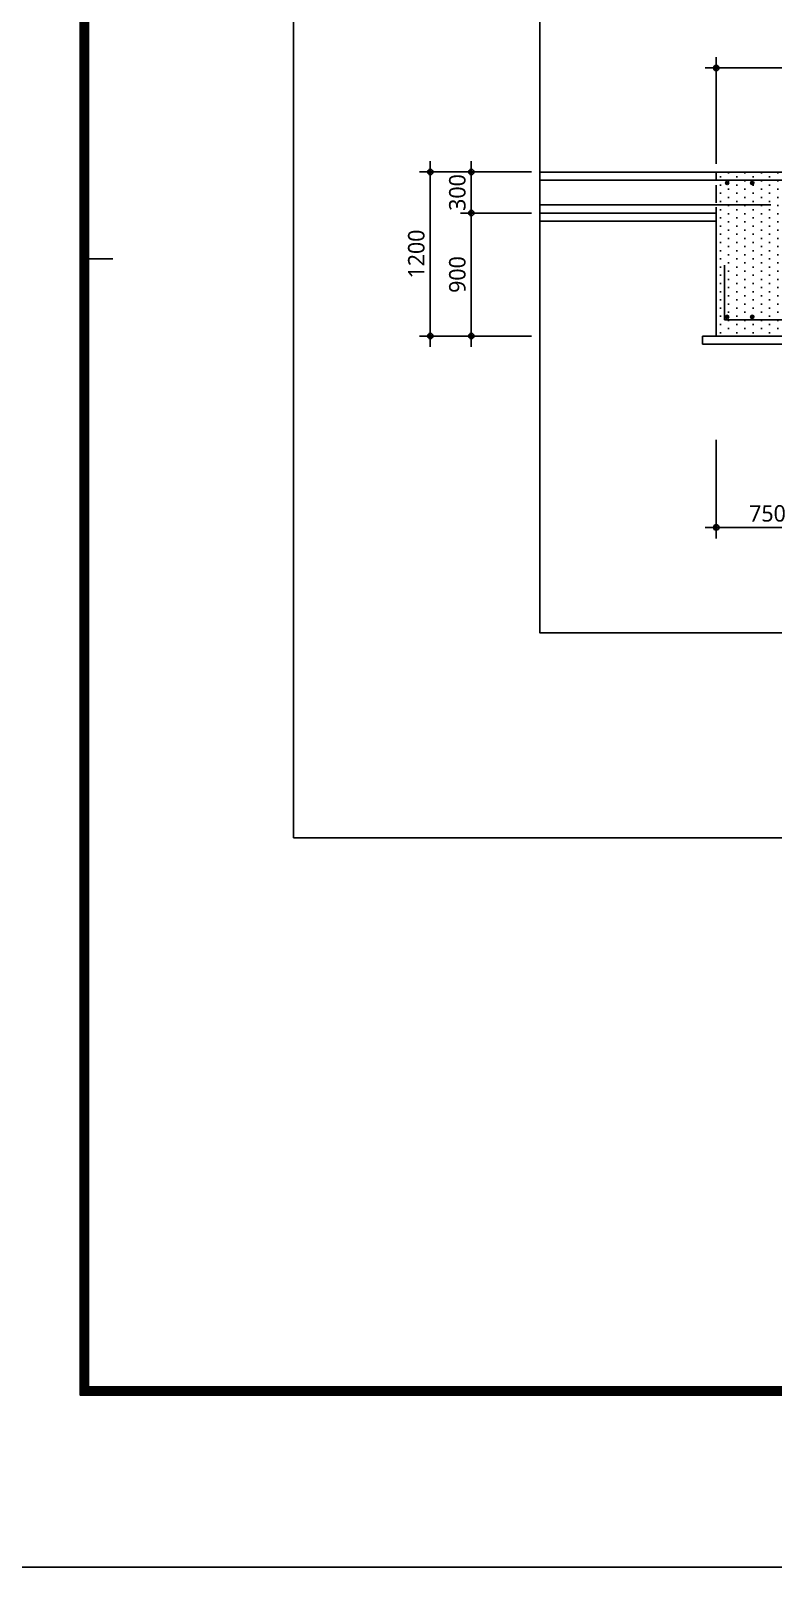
# Model space of a CAD drawing. Header units: millimetres. Extents: x 262481 to 2519995, y -394348 to 364571.
# Drawn here: x 539383 to 544811, y -88632 to -77393 of the extents above; entities that cross this region are included whole.
import ezdxf
from ezdxf.xclip import XClip

# ---------------------------------------------------------------- set-up
doc = ezdxf.new("R2010")
doc.units = ezdxf.units.MM
doc.header["$LTSCALE"] = 65
doc.header["$XCLIPFRAME"] = 0
doc.linetypes.add('HID', pattern=[2.5, 2, -0.5])
doc.layers.get('Defpoints').update_dxf_attribs({"color": 145})
for name, color, linetype in [('BAR', 2, 'Continuous'), ('BAR1', 3, 'Continuous'), ('BARR', 1, 'Continuous'), ('DIM', 7, 'Continuous'), ('DOT', 3, 'Continuous'), ('FORM_고양장항A-1BL-S-성능$0$FORM', 7, 'Continuous'), ('W1', 11, 'Continuous'), ('XS-기초$0$252', 252, 'Continuous'), ('버림', 8, 'Continuous'), ('보강구간', 6, 'HID')]:
    doc.layers.add(name, color=color, linetype=linetype)
doc.layers.add('DEFPOINT', color=144, linetype='Continuous', plot=False)
doc.layers.add('FORM_고양장항A-1BL-S-성능$0$DEFPOINT', color=144, linetype='Continuous', plot=False)
doc.styles.add('맑은고딕', font='malgun.ttf')
doc.dimstyles.new('DIM_40', dxfattribs={"dimscale": 40, "dimtxt": 3, "dimasz": 1, "dimexe": 2, "dimexo": 1.5, "dimgap": 1, "dimtad": 1, "dimdec": 0, "dimzin": 0, "dimdsep": 46, "dimtxsty": '맑은고딕', "dimblk1": 'DIMDOT', "dimblk2": 'DIMDOT', "dimsah": 1, "dimcen": 0.09, "dimdle": 2, "dimclrd": 7, "dimclre": 7, "dimclrt": 6, "dimadec": 0, "dimazin": 0, "dimtfac": 1, "dimtdec": 0, "dimtix": 1, "dimtmove": 2, "dimatfit": 3, "dimldrblk": 'DIMDOT', "dimfxl": 0, "dimtolj": 1, "dimtzin": 0, "dimarcsym": 0})

# ---------------------------------------------------------------- blocks, each defined once
blk = doc.blocks.new('XS-기초$0$A$C762E058C')
at = {"layer": 'XS-기초$0$252'}
h = blk.add_hatch(color=256, dxfattribs=at)
h.dxf.hatch_style = 1
h.paths.add_polyline_path([(93400, -71500), (92600, -71500), (92600, -72000), (93400, -72000)])
h.paths.add_polyline_path([(85300, -71500), (84500, -71500), (84500, -72000), (85300, -72000)])
h.paths.add_polyline_path([(93400, -63400), (92600, -63400), (92600, -63900), (93400, -63900)])
h.paths.add_polyline_path([(85300, -63400), (84500, -63400), (84500, -63900), (85300, -63900)])
h.paths.add_polyline_path([(93400, -55300), (92600, -55300), (92600, -55800), (93400, -55800)])
h.paths.add_polyline_path([(85300, -55300), (84500, -55300), (84500, -55800), (85300, -55800)])
h.paths.add_polyline_path([(93400, -47200), (92600, -47200), (92600, -47700), (93400, -47700)])
h.paths.add_polyline_path([(85300, -47200), (84500, -47200), (84500, -47700), (85300, -47700)])
h.paths.add_polyline_path([(93400, -39100), (92600, -39100), (92600, -39600), (93400, -39600)])
h.paths.add_polyline_path([(85300, -39100), (84500, -39100), (84500, -39600), (85300, -39600)])
h.paths.add_polyline_path([(73650, -71500), (72850, -71500), (72850, -72000), (73650, -72000)])
h.paths.add_polyline_path([(77850, -71500), (77050, -71500), (77050, -72000), (77850, -72000)])
h.paths.add_polyline_path([(68450, -71500), (67650, -71500), (67650, -72000), (68450, -72000)])
h.paths.add_polyline_path([(73650, -63400), (72850, -63400), (72850, -63900), (73650, -63900)])
h.paths.add_polyline_path([(77850, -63400), (77050, -63400), (77050, -63900), (77850, -63900)])
h.paths.add_polyline_path([(68450, -63400), (67650, -63400), (67650, -63900), (68450, -63900)])
h.paths.add_polyline_path([(73650, -55300), (72850, -55300), (72850, -55800), (73650, -55800)])
h.paths.add_polyline_path([(77850, -55300), (77050, -55300), (77050, -55800), (77850, -55800)])
h.paths.add_polyline_path([(68450, -55300), (67650, -55300), (67650, -55800), (68450, -55800)])
h.paths.add_polyline_path([(73650, -47200), (72850, -47200), (72850, -47700), (73650, -47700)])
h.paths.add_polyline_path([(77850, -47200), (77050, -47200), (77050, -47700), (77850, -47700)])
h.paths.add_polyline_path([(68450, -47200), (67650, -47200), (67650, -47700), (68450, -47700)])
h.paths.add_polyline_path([(73650, -39100), (72850, -39100), (72850, -39600), (73650, -39600)])
h.paths.add_polyline_path([(77850, -39100), (77050, -39100), (77050, -39600), (77850, -39600)])
h.paths.add_polyline_path([(68450, -39100), (67650, -39100), (67650, -39600), (68450, -39600)])
h.paths.add_polyline_path([(73650, -22900), (72850, -22900), (72850, -23400), (73650, -23400)])
h.paths.add_polyline_path([(73650, -31000), (72850, -31000), (72850, -31500), (73650, -31500)])
h.paths.add_polyline_path([(101500, -63400), (100700, -63400), (100700, -63900), (101500, -63900)])
h.paths.add_polyline_path([(101500, -41540), (100700, -41540), (100700, -42040), (101500, -42040)])
h.paths.add_polyline_path([(101500, -35500), (100700, -35500), (100700, -36000), (101500, -36000)])
h.paths.add_polyline_path([(101500, -29350), (100700, -29350), (100700, -29850), (101500, -29850)])
h.paths.add_polyline_path([(101500, -22900), (100700, -22900), (100700, -23400), (101500, -23400)])
h.paths.add_polyline_path([(68450, -22900), (67650, -22900), (67650, -23400), (68450, -23400)])
h.paths.add_polyline_path([(77850, -22900), (77050, -22900), (77050, -23400), (77850, -23400)])
h.paths.add_polyline_path([(85300, -22900), (84500, -22900), (84500, -23400), (85300, -23400)])
h.paths.add_polyline_path([(93400, -31000), (92600, -31000), (92600, -31500), (93400, -31500)])
h.paths.add_polyline_path([(77850, -31000), (77050, -31000), (77050, -31500), (77850, -31500)])
h.paths.add_polyline_path([(85300, -31000), (84500, -31000), (84500, -31500), (85300, -31500)])
h.paths.add_polyline_path([(93400, -22900), (92600, -22900), (92600, -23400), (93400, -23400)])
h.paths.add_polyline_path([(68450, -31000), (67650, -31000), (67650, -31500), (68450, -31500)])
h.paths.add_polyline_path([(101500, -47580), (100700, -47580), (100700, -48080), (101500, -48080)])
h.paths.add_polyline_path([(101500, -55300), (100700, -55300), (100700, -55800), (101500, -55800)])
h.paths.add_polyline_path([(101700, -72000), (101700, -71200), (101200, -71200), (101200, -72000)])
h.paths.add_polyline_path([(125700, -72000), (125700, -71200), (125200, -71200), (125200, -72000)])
h.paths.add_polyline_path([(117700, -72000), (117700, -71200), (117200, -71200), (117200, -72000)])
h.paths.add_polyline_path([(109700, -72000), (109700, -71200), (109200, -71200), (109200, -72000)])
h.paths.add_polyline_path([(136755, -71500), (135955, -71500), (135955, -72000), (136755, -72000)])
h.paths.add_polyline_path([(144555, -71500), (143755, -71500), (143755, -72000), (144555, -72000)])
h.paths.add_polyline_path([(133700, -72000), (133700, -71200), (133200, -71200), (133200, -72000)])
blk = doc.blocks.new('XS-기초')
at = {"layer": 'XS-기초$0$252'}
blk.add_blockref('XS-기초$0$A$C762E058C', (118310, 198300), dxfattribs=at)
blk = doc.blocks.new('DIMDOT')
at = {"layer": 'DIM', "linetype": 'Continuous'}
blk.add_line((-2, 0), (2, 0), dxfattribs=at)
for radius in [0.5, 0.25]:
    blk.add_circle((0, 0), radius, dxfattribs=at)
blk = doc.blocks.new('*D641')
at = {"layer": 'Defpoints', "color": 0, "linetype": 'Continuous', "transparency": 16777216}
for p in [(544394, -80326), (545144, -80326), (544394, -81026)]:
    blk.add_point(p, dxfattribs=at)
at = {"layer": 'DIM', "color": 7, "linetype": 'Continuous', "lineweight": -2, "transparency": 16777216}
for p, q in [((544394, -80386), (544394, -81106)), ((545144, -80386), (545144, -81106)), ((545104, -81026), (544434, -81026))]:
    blk.add_line(p, q, dxfattribs=at)
at = {"layer": 'DIM', "color": 7, "linetype": 'Continuous', "lineweight": -2, "transparency": 16777216, "xscale": 40, "yscale": 40, "zscale": 40, "rotation": 180}
blk.add_blockref('DIMDOT', (544394, -81026), dxfattribs=at)
at = {"layer": 'DIM', "color": 7, "linetype": 'Continuous', "lineweight": -2, "transparency": 16777216, "xscale": 40, "yscale": 40, "zscale": 40}
blk.add_blockref('DIMDOT', (545144, -81026), dxfattribs=at)
at = {"layer": 'DIM', "color": 6, "linetype": 'Continuous', "transparency": 16777216, "insert": (544769, -80924), "char_height": 120, "attachment_point": 5, "style": '맑은고딕'}
blk.add_mtext('\\A1;750', dxfattribs=at)
blk = doc.blocks.new('BAR')
at = {"layer": 'BARR'}
h = blk.add_hatch(color=256, dxfattribs=at)
edge = h.paths.add_edge_path()
edge.add_arc((0, 0), 15, 0, 360)
blk.add_circle((0, 0), 15, dxfattribs=at)
blk = doc.blocks.new('*D642')
at = {"layer": 'Defpoints', "color": 0, "linetype": 'Continuous', "transparency": 16777216}
for p in [(543104, -78426), (542304, -79626), (543104, -79626)]:
    blk.add_point(p, dxfattribs=at)
at = {"layer": 'DIM', "color": 7, "linetype": 'Continuous', "lineweight": -2, "transparency": 16777216}
for p, q in [((543044, -78426), (542224, -78426)), ((542304, -78466), (542304, -79586)), ((543044, -79626), (542224, -79626))]:
    blk.add_line(p, q, dxfattribs=at)
at = {"layer": 'DIM', "color": 7, "linetype": 'Continuous', "lineweight": -2, "transparency": 16777216, "xscale": 40, "yscale": 40, "zscale": 40}
for p, rotation in [((542304, -78426), 90), ((542304, -79626), 270)]:
    blk.add_blockref('DIMDOT', p, dxfattribs=dict(at, rotation=rotation))
at = {"layer": 'DIM', "color": 6, "linetype": 'Continuous', "transparency": 16777216, "insert": (542202, -79026), "char_height": 120, "attachment_point": 5, "rotation": 90, "style": '맑은고딕'}
blk.add_mtext('\\A1;1200', dxfattribs=at)
blk = doc.blocks.new('*D643')
at = {"layer": 'Defpoints', "color": 0, "linetype": 'Continuous', "transparency": 16777216}
for p in [(543104, -78726), (542604, -79626), (543104, -79626)]:
    blk.add_point(p, dxfattribs=at)
at = {"layer": 'DIM', "color": 7, "linetype": 'Continuous', "lineweight": -2, "transparency": 16777216}
for p, q in [((543044, -78726), (542524, -78726)), ((542604, -78766), (542604, -79586)), ((543044, -79626), (542524, -79626))]:
    blk.add_line(p, q, dxfattribs=at)
at = {"layer": 'DIM', "color": 7, "linetype": 'Continuous', "lineweight": -2, "transparency": 16777216, "xscale": 40, "yscale": 40, "zscale": 40}
for p, rotation in [((542604, -78726), 90), ((542604, -79626), 270)]:
    blk.add_blockref('DIMDOT', p, dxfattribs=dict(at, rotation=rotation))
at = {"layer": 'DIM', "color": 6, "linetype": 'Continuous', "transparency": 16777216, "insert": (542502, -79176), "char_height": 120, "attachment_point": 5, "rotation": 90, "style": '맑은고딕'}
blk.add_mtext('\\A1;900', dxfattribs=at)
blk = doc.blocks.new('*D644')
at = {"layer": 'Defpoints', "color": 0, "linetype": 'Continuous', "transparency": 16777216}
for p in [(542604, -78426), (543104, -78426), (543104, -78726)]:
    blk.add_point(p, dxfattribs=at)
at = {"layer": 'DIM', "color": 7, "linetype": 'Continuous', "lineweight": -2, "transparency": 16777216}
for p, q in [((543044, -78426), (542524, -78426)), ((542604, -78386), (542604, -78346)), ((542604, -78726), (542604, -78426)), ((543044, -78726), (542524, -78726)), ((542604, -78766), (542604, -78806))]:
    blk.add_line(p, q, dxfattribs=at)
at = {"layer": 'DIM', "color": 7, "linetype": 'Continuous', "lineweight": -2, "transparency": 16777216, "xscale": 40, "yscale": 40, "zscale": 40}
for p, rotation in [((542604, -78426), 270), ((542604, -78726), 90)]:
    blk.add_blockref('DIMDOT', p, dxfattribs=dict(at, rotation=rotation))
at = {"layer": 'DIM', "color": 6, "linetype": 'Continuous', "transparency": 16777216, "insert": (542502, -78576), "char_height": 120, "attachment_point": 5, "rotation": 90, "style": '맑은고딕'}
blk.add_mtext('\\A1;300', dxfattribs=at)
blk = doc.blocks.new('*D679')
at = {"layer": 'Defpoints', "color": 0, "linetype": 'Continuous', "transparency": 16777216}
for p in [(544394, -77665), (546104, -77926), (544394, -78426)]:
    blk.add_point(p, dxfattribs=at)
at = {"layer": 'DIM', "color": 7, "linetype": 'Continuous', "lineweight": -2, "transparency": 16777216}
for p, q in [((544394, -78366), (544394, -77585)), ((546104, -77866), (546104, -77585)), ((546064, -77665), (544434, -77665))]:
    blk.add_line(p, q, dxfattribs=at)
at = {"layer": 'DIM', "color": 7, "linetype": 'Continuous', "lineweight": -2, "transparency": 16777216, "xscale": 40, "yscale": 40, "zscale": 40, "rotation": 180}
blk.add_blockref('DIMDOT', (544394, -77665), dxfattribs=at)
at = {"layer": 'DIM', "color": 7, "linetype": 'Continuous', "lineweight": -2, "transparency": 16777216, "xscale": 40, "yscale": 40, "zscale": 40}
blk.add_blockref('DIMDOT', (546104, -77665), dxfattribs=at)
at = {"layer": 'DIM', "color": 6, "linetype": 'Continuous', "transparency": 16777216, "insert": (545249, -77563), "char_height": 120, "attachment_point": 5, "style": '맑은고딕'}
blk.add_mtext('\\A1;1710', dxfattribs=at)
blk = doc.blocks.new('FORM_고양장항A-1BL-S-성능')
at = {"layer": 'FORM_고양장항A-1BL-S-성능$0$DEFPOINT', "color": 1}
blk.add_line((26, 159.5), (29, 159.5), dxfattribs=at)
at = {"layer": 'FORM_고양장항A-1BL-S-성능$0$DEFPOINT'}
blk.add_lwpolyline([(0, 594), (0, 0), (841, 0), (841, 594), (0, 594)], dxfattribs=at)
at = {"layer": 'FORM_고양장항A-1BL-S-성능$0$FORM'}
for points in [[(25, 573), (25, 21), (757, 21), (757, 573)], [(26, 572), (26, 22), (756, 22), (756, 572)]]:
    blk.add_lwpolyline(points, close=True, dxfattribs=at)
at = {"layer": 'FORM_고양장항A-1BL-S-성능$0$FORM', "const_width": 1}
blk.add_lwpolyline([(25.5, 572.5), (25.5, 21.5), (756.5, 21.5), (756.5, 572.5)], close=True, dxfattribs=at)

msp = doc.modelspace()

# ---------------------------------------------------------------- hatches: boundary and pattern name
at = {"layer": 'DOT'}
h = msp.add_hatch(dxfattribs=at)
h.set_pattern_fill('DOTS', color=256, scale=60, angle=-90, style=0)
h.set_pattern_definition([(270, (336404.29, -302471.65), (60, -30), [0, -60])])
h.paths.add_polyline_path([(544394.3, -79626.4), (544394.3, -78426.4), (547394.3, -78426.4), (547394.3, -79626.4)])

# ---------------------------------------------------------------- linework, layer by layer
at = {"layer": 'BAR1'}
for p, q in [((543104.3, -78486.4), (576057.9, -78486.4)), ((543104.3, -78666.4), (544794.3, -78666.4)), ((544454.3, -79506.4), (544454.3, -79106.4)), ((544454.3, -79506.4), (574714.3, -79506.4))]:
    msp.add_line(p, q, dxfattribs=at)
at = {"layer": 'DEFPOINT'}
for points in [[(541304.3, -60246.6), (582364.3, -60246.6), (582364.3, -83296.2), (541304.3, -83296.2)], [(543104.3, -61746.6), (580564.3, -61746.6), (580564.3, -81796.2), (543104.3, -81796.2)]]:
    msp.add_lwpolyline(points, close=True, dxfattribs=at)
at = {"layer": 'W1'}
for p, q in [((543104.3, -78426.4), (545744.3, -78426.4)), ((543104.3, -78726.4), (544394.3, -78726.4)), ((544394.3, -78726.4), (544394.3, -79626.4)), ((544394.3, -79626.4), (574774.3, -79626.4))]:
    msp.add_line(p, q, dxfattribs=at)
at = {"layer": '버림'}
for p, q in [((543104.3, -78786.4), (544394.3, -78786.4)), ((544394.3, -79626.4), (544294.3, -79626.4)), ((544294.3, -79626.4), (544294.3, -79686.4))]:
    msp.add_line(p, q, dxfattribs=at)
msp.add_lwpolyline([(574874.3, -79686.4), (544294.3, -79686.4)], dxfattribs=at)
at = {"layer": '보강구간'}
msp.add_lwpolyline([(544394.3, -79626.4), (544394.3, -78426.4), (547394.3, -78426.4), (547394.3, -79626.4), (544394.3, -79626.4)], dxfattribs=at)

# ---------------------------------------------------------------- block references
at = {"xscale": 60, "yscale": 60, "zscale": 60}
msp.add_blockref('FORM_고양장항A-1BL-S-성능', (538244.3, -88631.6), dxfattribs=at)
ref = msp.add_blockref('XS-기초', (321634.3, -207201.6))
XClip(ref).set_block_clipping_path([(221470.0000000022, 130890.0000000024), (254429.9999999936, 145455.0000000008)])
at = {"layer": 'BAR', "xscale": 0.8, "yscale": 0.8, "zscale": 0.8, "rotation": 270}
for p in [(544474.3, -78506.4), (544657.1, -78506.4), (544474.3, -79486.4), (544657.1, -79486.4)]:
    msp.add_blockref('BAR', p, dxfattribs=at)

# ---------------------------------------------------------------- dimensions: what is measured, and where the dimension line sits
at = {"layer": 'DIM', "linetype": 'Continuous'}
dim = msp.add_linear_dim(base=(544394.3, -77664.8), p1=(546104.3, -77926.4), p2=(544394.3, -78426.4), dimstyle='DIM_40', override={"dimtix": 1, "dimatfit": 3}, dxfattribs=at)
dim.commit()
dim.dimension.update_dxf_attribs({"geometry": '*D679', "text_midpoint": (545249.3, -77562.5)})
for base, p1, p2, angle, picture, middle in [((542304.3, -79626.4), (543104.3, -78426.4), (543104.3, -79626.4), 270, '*D642', (542202, -79026.4)), ((542604.3, -78426.4), (543104.3, -78726.4), (543104.3, -78426.4), 90, '*D644', (542502.3, -78576.4)), ((542604.3, -79626.4), (543104.3, -78726.4), (543104.3, -79626.4), 270, '*D643', (542502.3, -79176.4)), ((544394.3, -81026.4), (545144.3, -80326.4), (544394.3, -80326.4), 180, '*D641', (544769.3, -80924.5))]:
    dim = msp.add_linear_dim(base=base, p1=p1, p2=p2, angle=angle, dimstyle='DIM_40', override={"dimtix": 1, "dimatfit": 3}, dxfattribs=at)
    dim.commit()
    dim.dimension.update_dxf_attribs({"geometry": picture, "text_midpoint": middle})

doc.saveas('drawing.dxf')
